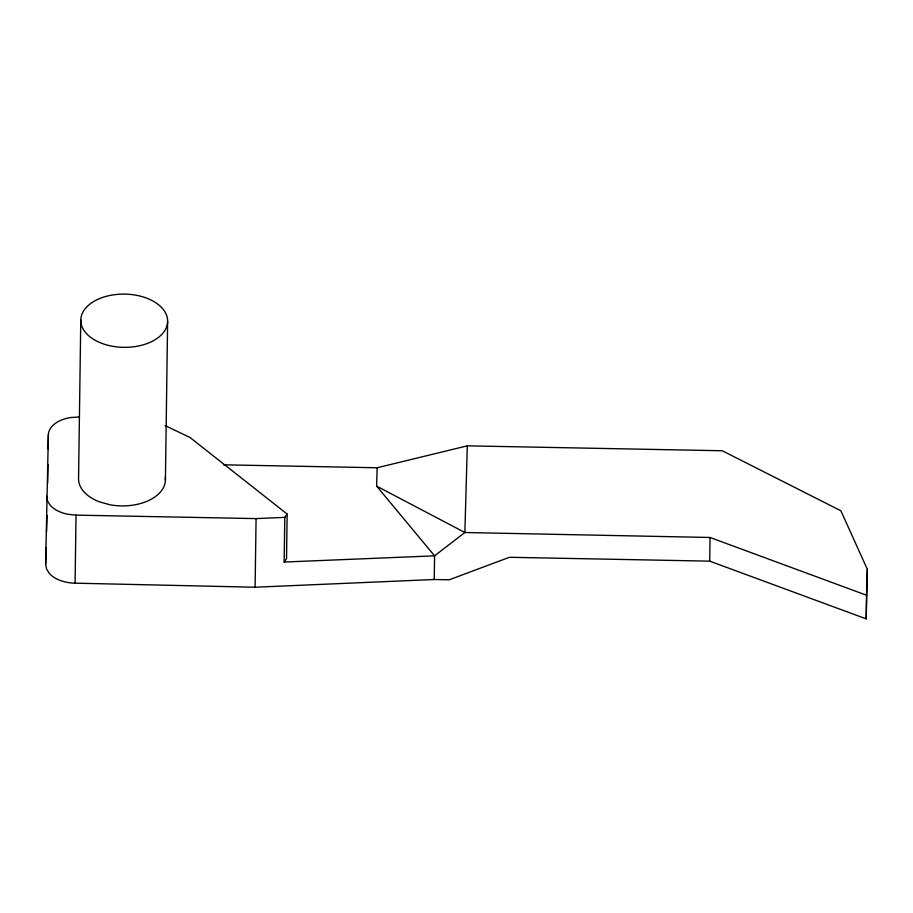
<?xml version="1.0" encoding="UTF-8"?>
<svg xmlns="http://www.w3.org/2000/svg" width="913" height="913" viewBox="0 0 913 913"><rect width="100%" height="100%" fill="white"/><g stroke="black" fill="none" stroke-linecap="round" stroke-linejoin="round"><path stroke-width="1.37" d="M223.514 464.808L377.137 467.764L467.308 445.841L722.251 450.76L840.873 510.766L867.35 569.324L866.197 618.877L709.709 561.153L509.454 557.284L449.219 579.789L434.246 579.504L255.115 587.23L75.083 583.167A29.958 18.363 0.8 0 1 49.405 573.49L46.54 569.004L45.65 564.234L48.355 434.793A29.958 18.363 0.8 0 1 71.043 417.492L78.792 417.036M47.659 483L47.921 464.569M48.149 448.968L48.355 434.793M75.083 583.167L76.03 515.126L68.315 514.339A29.958 18.363 0.8 0 1 50.375 505.437L47.499 500.952L46.62 496.181M80.778 319.892L78.564 478.446A43.436 26.625 0.8 0 0 99.62 501.922L110.017 504.775A43.436 26.625 0.8 0 0 165.253 477.351M165.413 480.124L167.627 321.57A43.436 26.625 0.8 0 0 103.135 297.261A43.436 26.625 0.8 0 0 101.834 343.356A43.436 26.625 0.8 0 0 167.627 321.57M255.115 587.23L256.074 518.607L284.788 517.363L287.139 514.053L190.064 437.544L165.139 425.584M866.197 618.877L866.528 595.219L710.04 537.483L464.865 532.507L434.577 555.834L284.16 562.043L284.788 517.363M287.139 514.053L286.522 558.733L284.16 562.043M434.246 579.504L434.577 555.834L376.624 486.127L377.137 467.764M709.709 561.153L710.04 537.483M45.65 564.234L46.118 547.492M46.552 532.142L47.031 515.4M467.308 445.841L464.865 532.507L376.624 486.127M867.35 569.324L866.528 595.219M76.03 515.126L256.074 518.607"/></g></svg>
